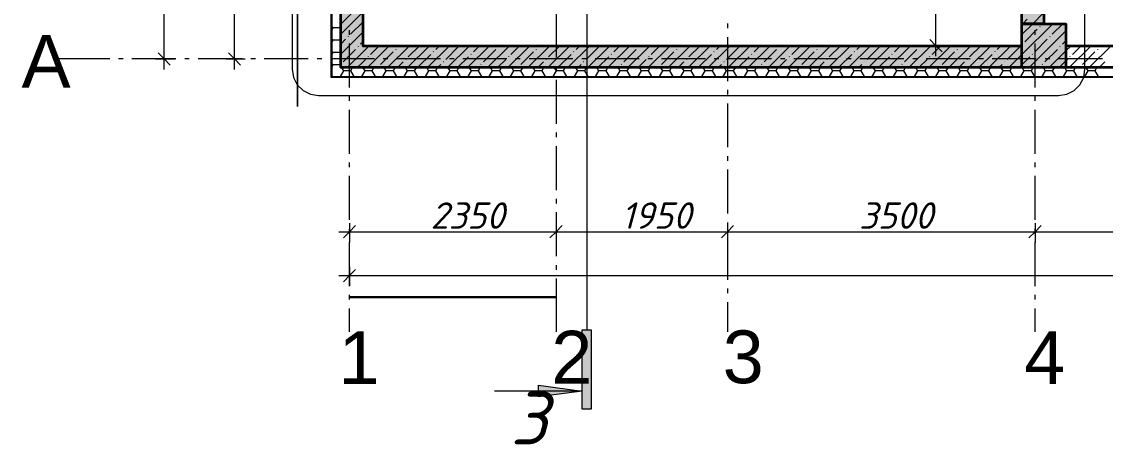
# Model space of a CAD drawing. Header units: millimetres. Extents: x -81576 to 1046824, y -248937 to 691537.
# Drawn here: x 92865 to 105193, y 531540 to 536344 of the extents above; entities that cross this region are included whole.
import ezdxf

# ---------------------------------------------------------------- set-up
doc = ezdxf.new("R2010")
doc.units = ezdxf.units.MM
doc.layers.add('0)', color=6, linetype='Continuous', lineweight=30)
doc.layers.add('PDF _Геометрия', color=7, linetype='Continuous', true_color=0x1d1d1d)
doc.layers.add('PDF _Сплошная заливка', color=7, linetype='Continuous', true_color=0xffffff)
doc.layers.add('PDF _Текст', color=7, linetype='Continuous')
doc.styles.add('PDF ArialMT', font='arial.ttf')
doc.styles.add('PDF ISOCPEUR Italic', font='isocpeui.ttf')

msp = doc.modelspace()

# ---------------------------------------------------------------- hatches: boundary and pattern name
at = {"layer": 'PDF _Сплошная заливка', "true_color": 0x636466, "transparency": 33554559}
for points in [[(96744.5, 535821.5), (96744.5, 543571.5), (96494.5, 543571.5), (96494.5, 535821.5)], [(96492.5, 535819.5), (96494.5, 535821.5), (96492.5, 541863)], [(104494.5, 536321.5), (104494.5, 539471.5), (104244.5, 539471.5), (104244.5, 536321.5)], [(104244.5, 535821.5), (104744.5, 535821.5), (104744.5, 536321.5), (104244.5, 536321.5)], [(104244.5, 535821.5), (104244.5, 536071.5), (96744.5, 536071.5), (96744.5, 535821.5)]]:
    msp.add_hatch(color=251, dxfattribs=at).paths.add_polyline_path(points)

# ---------------------------------------------------------------- linework, layer by layer
at = {"layer": '0)'}
msp.add_lwpolyline([(98944.5, 533210.8), (96594.5, 533210.8)], dxfattribs=at)
at = {"layer": 'PDF _Геометрия', "color": 8, "lineweight": 9, "true_color": 0x808080}
msp.add_lwpolyline([(99293.1, 588857.5), (99293.1, 532840)], dxfattribs=at)
at = {"layer": 'PDF _Геометрия', "color": 7, "lineweight": 9}
for points in [[(96004.5, 535380), (96004.5, 585971.6), (122994.5, 585971.6), (122994.5, 547671.5), (169194.5, 547671.5), (169194.5, 581171.6), (172944.5, 581171.6), (172944.5, 582548.4), (172944.5, 581171.6), (169194.5, 581171.6), (169194.5, 547671.5), (122994.5, 547671.5), (122994.5, 585971.6), (96004.5, 585971.6)], [(104961.3, 539612.3), (104946.6, 539705), (104904, 539788.7), (104837.6, 539855), (104754, 539897.6), (104661.3, 539912.3), (96242.4, 539912.3), (96149.7, 539897.6), (96066.1, 539855), (95999.7, 539788.7), (95957.1, 539705), (95942.4, 539612.3), (95942.4, 535804.1), (95957.1, 535711.4), (95999.7, 535627.7), (96066.1, 535561.4), (96149.7, 535518.8), (96242.4, 535504.1), (104661.3, 535504.1), (104754, 535518.8), (104837.6, 535561.4), (104904, 535627.7), (104946.6, 535711.4), (104961.3, 535804.1)], [(99343.1, 532840), (99343.1, 531940), (99243.1, 531940), (99243.1, 532840)], [(98743.1, 532210.8), (99243.1, 532145), (98743.1, 532079.1)]]:
    msp.add_lwpolyline(points, close=True, dxfattribs=at)
at = {"layer": 'PDF _Геометрия', "color": 7, "lineweight": 13}
for points in [[(175144.5, 535711.5), (96494.5, 535711.5), (96384.5, 535711.5), (96384.5, 585471.6), (96384.5, 585581.6), (122494.5, 585581.6), (122604.5, 585581.6), (122604.5, 547331.5), (173334.5, 547331.5)], [(96392.5, 555781.6), (96392.5, 535719.5), (175144.5, 535719.5)]]:
    msp.add_lwpolyline(points, dxfattribs=at)
at = {"layer": 'PDF _Геометрия', "color": 7, "lineweight": 9}
for points in [[(94486.2, 535801.5), (94486.2, 585491.6)], [(95286.2, 535801.5), (95286.2, 539571.5), (95286.2, 543721.5), (95286.2, 547121.5), (95286.2, 547371.5), (95286.2, 551921.5), (95286.2, 555221.6), (95286.2, 561221.6), (95286.2, 564221.6), (95286.2, 570221.6), (95286.2, 573221.6), (95286.2, 576221.6), (95286.2, 581721.6), (95286.2, 585491.6)], [(96492.5, 555781.6), (96492.5, 535819.5), (175144.5, 535819.5)], [(96494.5, 555781.6), (96494.5, 535821.5), (175144.5, 535821.5)], [(103265.9, 535951.5), (103265.9, 537371.5), (103265.9, 537741.5)], [(98944.5, 536436.1), (98944.5, 535936.1)], [(100894.5, 536321.7), (100894.5, 536268.8)], [(96594.5, 536196.5), (96594.5, 536249.4)], [(100894.5, 536168.8), (100894.5, 535668.8)], [(103195.9, 536141.5), (103265.9, 536071.5), (103335.9, 536001.5)], [(104394.5, 536196.5), (104394.5, 536249.4)], [(96594.5, 535596.5), (96594.5, 536096.5)], [(103166.9, 536071.5), (103265.9, 536071.5), (103385.9, 536071.5)], [(104394.5, 535596.5), (104394.5, 536096.5)], [(93866.5, 535921.5), (93267.9, 535921.5)], [(94019.4, 535921.5), (93966.5, 535921.5)], [(94619.4, 535921.5), (94119.4, 535921.5)], [(94387.2, 535921.5), (94486.2, 535921.5), (94606.2, 535921.5)], [(94416.2, 535991.5), (94486.2, 535921.5), (94556.2, 535851.5)], [(94772.3, 535921.5), (94719.4, 535921.5)], [(95372.3, 535921.5), (94872.3, 535921.5)], [(95187.2, 535921.5), (95286.2, 535921.5), (95406.2, 535921.5)], [(95216.2, 535991.5), (95286.2, 535921.5), (95356.2, 535851.5)], [(95525.3, 535921.5), (95472.3, 535921.5)], [(96125.3, 535921.5), (95625.3, 535921.5)], [(96278.2, 535921.5), (96225.3, 535921.5)], [(96878.2, 535921.5), (96378.2, 535921.5)], [(97031.1, 535921.5), (96978.2, 535921.5)], [(97631.1, 535921.5), (97131.1, 535921.5)], [(97784, 535921.5), (97731.1, 535921.5)], [(98384, 535921.5), (97884, 535921.5)], [(98536.9, 535921.5), (98484, 535921.5)], [(99136.9, 535921.5), (98636.9, 535921.5)], [(99289.8, 535921.5), (99236.9, 535921.5)], [(99889.8, 535921.5), (99389.8, 535921.5)], [(100042.8, 535921.5), (99989.8, 535921.5)], [(100642.8, 535921.5), (100142.8, 535921.5)], [(100795.7, 535921.5), (100742.8, 535921.5)], [(101395.7, 535921.5), (100895.7, 535921.5)], [(101548.6, 535921.5), (101495.7, 535921.5)], [(102148.6, 535921.5), (101648.6, 535921.5)], [(102301.5, 535921.5), (102248.6, 535921.5)], [(102901.5, 535921.5), (102401.5, 535921.5)], [(103054.4, 535921.5), (103001.5, 535921.5)], [(103654.4, 535921.5), (103154.4, 535921.5)], [(103807.3, 535921.5), (103754.4, 535921.5)], [(104407.3, 535921.5), (103907.3, 535921.5)], [(104560.3, 535921.5), (104507.3, 535921.5)], [(105160.3, 535921.5), (104660.3, 535921.5)], [(98944.5, 535836.1), (98944.5, 535783.2)], [(98944.5, 535683.2), (98944.5, 535183.2)], [(100894.5, 535568.8), (100894.5, 535515.9)], [(96594.5, 535443.5), (96594.5, 535496.5)], [(100894.5, 535415.9), (100894.5, 534915.9)], [(104394.5, 535443.5), (104394.5, 535496.5)], [(96594.5, 534843.5), (96594.5, 535343.5)], [(104394.5, 534843.5), (104394.5, 535343.5)], [(98944.5, 535083.2), (98944.5, 535030.3)], [(98944.5, 534930.3), (98944.5, 534430.3)], [(100894.5, 534815.9), (100894.5, 534763)], [(96594.5, 534690.6), (96594.5, 534743.5)], [(100894.5, 534663), (100894.5, 534163)], [(104394.5, 534690.6), (104394.5, 534743.5)], [(96594.5, 534090.6), (96594.5, 534590.6)], [(104394.5, 534090.6), (104394.5, 534590.6)], [(98944.5, 534330.3), (98944.5, 534277.4)], [(98944.5, 534177.4), (98944.5, 533677.4)], [(96594.5, 534054.5), (96594.5, 533955.5), (96594.5, 533835.5)], [(98944.5, 534054.5), (98944.5, 533955.5), (98944.5, 533835.5)], [(100894.5, 534063), (100894.5, 534010.1)], [(100894.5, 534054.5), (100894.5, 533955.5), (100894.5, 533835.5)], [(104394.5, 534054.5), (104394.5, 533955.5), (104394.5, 533835.5)], [(96474.5, 533955.5), (98944.5, 533955.5), (100894.5, 533955.5), (104394.5, 533955.5), (108794.5, 533955.5), (113394.5, 533955.5), (115994.5, 533955.5), (118994.5, 533955.5), (122394.5, 533955.5), (124994.5, 533955.5), (127994.5, 533955.5), (133994.5, 533955.5)], [(96664.5, 534025.5), (96594.5, 533955.5), (96524.5, 533885.5)], [(96594.5, 533937.7), (96594.5, 533990.6)], [(99014.5, 534025.5), (98944.5, 533955.5), (98874.5, 533885.5)], [(100964.5, 534025.5), (100894.5, 533955.5), (100824.5, 533885.5)], [(104464.5, 534025.5), (104394.5, 533955.5), (104324.5, 533885.5)], [(104394.5, 533937.7), (104394.5, 533990.6)], [(96594.5, 533337.7), (96594.5, 533837.7)], [(100894.5, 533910.1), (100894.5, 533410.1)], [(104394.5, 533337.7), (104394.5, 533837.7)], [(96594.5, 533556.4), (96594.5, 533457.4), (96594.5, 533337.4)], [(98944.5, 533577.4), (98944.5, 533524.5)], [(96474.5, 533457.4), (200214.5, 533457.4)], [(96664.5, 533527.4), (96594.5, 533457.4), (96524.5, 533387.4)], [(98944.5, 533424.5), (98944.5, 532820.1)], [(100894.5, 533310.1), (100894.5, 533257.2)], [(96594.5, 533184.8), (96594.5, 533237.7)], [(104394.5, 533184.8), (104394.5, 533237.7)], [(96594.5, 532820.1), (96594.5, 533084.8)], [(100894.5, 533157.2), (100894.5, 532820.1)], [(104394.5, 532820.1), (104394.5, 533084.8)], [(99243.1, 532145), (98243.1, 532145)]]:
    msp.add_lwpolyline(points, dxfattribs=at)
at = {"layer": 'PDF _Геометрия', "color": 7, "lineweight": 35}
for points in [[(175144.5, 535821.5), (104369.5, 535821.5), (96744.5, 535821.5), (96494.5, 535821.5), (96494.5, 543571.5), (96494.5, 546721.5), (96494.5, 547221.5), (96494.5, 547271.5), (96494.5, 547771.5), (96494.5, 555781.6)], [(96744.5, 543571.5), (96744.5, 536071.5), (104244.5, 536071.5)], [(104494.5, 539471.5), (104494.5, 536321.5), (104244.5, 536321.5), (104744.5, 536321.5), (104744.5, 535821.5), (104244.5, 535821.5), (104244.5, 536321.5), (104244.5, 539471.5)], [(104744.5, 536071.5), (109344.5, 536071.5)]]:
    msp.add_lwpolyline(points, dxfattribs=at)
at = {"layer": 'PDF _Геометрия', "lineweight": 9}
for points in [[(96635, 536457.4), (96494.5, 536316.9)], [(96744.5, 536452.9), (96494.5, 536202.9)], [(104494.5, 536447.5), (104368.5, 536321.5), (104244.5, 536197.5)], [(96492.5, 536260.6), (96484.8, 536273.8), (96404.1, 536273.8), (96392.5, 536294.1)], [(96404.1, 536273.8), (96392.5, 536253.6)], [(96492.5, 536287.1), (96484.8, 536273.8)], [(96744.5, 536338.8), (96606.5, 536200.8)], [(104596.6, 536321.5), (104244.5, 535969.4), (104096.6, 535821.5)], [(104304.8, 536371.9), (104254.4, 536321.5), (104244.5, 536311.6)], [(104449.7, 536288.7), (104447.3, 536286.4)], [(104494.5, 536333.5), (104482.5, 536321.5), (104475.9, 536314.9)], [(104710.6, 536321.5), (104589.9, 536200.8)], [(96492.5, 536120.9), (96484.8, 536134.2), (96404.1, 536134.2), (96392.5, 536154.4)], [(96492.5, 536147.5), (96484.8, 536134.2)], [(96744.5, 536224.8), (96494.5, 535974.8)], [(96549.4, 536143.8), (96494.5, 536088.8)], [(96580.3, 536174.7), (96577.9, 536172.3)], [(104418.8, 536257.9), (104276.3, 536115.3)], [(104744.5, 536241.3), (104324.7, 535821.5)], [(104532.9, 536143.8), (104390.3, 536001.2)], [(104563.8, 536174.7), (104561.4, 536172.3)], [(96404.1, 536134.2), (96392.5, 536113.9)], [(96492.5, 535981.2), (96484.8, 535994.5), (96404.1, 535994.5), (96392.5, 536014.7)], [(96663.5, 536029.8), (96520.9, 535887.2)], [(96819.3, 536071.5), (96744.5, 535996.7), (96569.3, 535821.5)], [(96694.4, 536060.6), (96692, 536058.3)], [(96744.5, 536110.7), (96720.5, 536086.8)], [(97047.4, 536071.5), (96797.4, 535821.5)], [(96933.4, 536071.5), (96834.5, 535972.7)], [(97275.5, 536071.5), (97025.5, 535821.5)], [(97122, 536032.1), (97119.7, 536029.8)], [(97161.5, 536071.5), (97148.2, 536058.3)], [(97503.6, 536071.5), (97253.6, 535821.5)], [(97389.6, 536071.5), (97262.2, 535944.2)], [(97731.7, 536071.5), (97481.7, 535821.5)], [(97617.6, 536071.5), (97575.9, 536029.8)], [(97832.5, 536058.3), (97689.9, 535915.7)], [(97959.8, 536071.5), (97709.8, 535821.5)], [(98187.9, 536071.5), (97937.9, 535821.5)], [(98073.8, 536071.5), (98003.6, 536001.2)], [(98260.2, 536029.8), (98117.6, 535887.2)], [(98416, 536071.5), (98166, 535821.5)], [(98291, 536060.6), (98288.7, 536058.3)], [(98644.1, 536071.5), (98394.1, 535821.5)], [(98530, 536071.5), (98431.2, 535972.7)], [(98872.2, 536071.5), (98622.2, 535821.5)], [(98718.7, 536032.1), (98716.4, 536029.8)], [(98758.1, 536071.5), (98744.9, 536058.3)], [(99100.3, 536071.5), (98850.3, 535821.5)], [(98986.2, 536071.5), (98858.9, 535944.2)], [(99328.4, 536071.5), (99078.4, 535821.5)], [(99214.3, 536071.5), (99172.6, 536029.8)], [(99429.2, 536058.3), (99286.6, 535915.7)], [(99556.5, 536071.5), (99306.5, 535821.5)], [(99784.6, 536071.5), (99534.6, 535821.5)], [(99670.5, 536071.5), (99600.2, 536001.2)], [(99856.9, 536029.8), (99714.3, 535887.2)], [(100012.7, 536071.5), (99762.7, 535821.5)], [(99887.7, 536060.6), (99885.4, 536058.3)], [(100240.8, 536071.5), (99990.8, 535821.5)], [(100126.7, 536071.5), (100027.9, 535972.7)], [(100468.9, 536071.5), (100218.9, 535821.5)], [(100315.4, 536032.1), (100313.1, 536029.8)], [(100354.8, 536071.5), (100341.6, 536058.3)], [(100697, 536071.5), (100447, 535821.5)], [(100582.9, 536071.5), (100455.6, 535944.2)], [(100925.1, 536071.5), (100675.1, 535821.5)], [(100811, 536071.5), (100769.3, 536029.8)], [(101025.9, 536058.3), (100883.3, 535915.7)], [(101153.2, 536071.5), (100903.2, 535821.5)], [(101381.3, 536071.5), (101131.3, 535821.5)], [(101267.2, 536071.5), (101196.9, 536001.2)], [(101453.5, 536029.8), (101311, 535887.2)], [(101609.4, 536071.5), (101359.4, 535821.5)], [(101484.4, 536060.6), (101482.1, 536058.3)], [(101837.5, 536071.5), (101587.5, 535821.5)], [(101723.4, 536071.5), (101624.6, 535972.7)], [(102065.6, 536071.5), (101815.6, 535821.5)], [(101912.1, 536032.1), (101909.7, 536029.8)], [(101951.5, 536071.5), (101938.3, 536058.3)], [(102293.7, 536071.5), (102043.7, 535821.5)], [(102179.6, 536071.5), (102052.3, 535944.2)], [(102521.8, 536071.5), (102271.8, 535821.5)], [(102407.7, 536071.5), (102365.9, 536029.8)], [(102622.6, 536058.3), (102480, 535915.7)], [(102749.9, 536071.5), (102499.9, 535821.5)], [(102978, 536071.5), (102728, 535821.5)], [(102863.9, 536071.5), (102793.6, 536001.2)], [(103050.2, 536029.8), (102907.7, 535887.2)], [(103206.1, 536071.5), (102956.1, 535821.5)], [(103081.1, 536060.6), (103078.7, 536058.3)], [(103434.2, 536071.5), (103184.2, 535821.5)], [(103320.1, 536071.5), (103221.3, 535972.7)], [(103662.3, 536071.5), (103412.3, 535821.5)], [(103508.8, 536032.1), (103506.4, 536029.8)], [(103548.2, 536071.5), (103534.9, 536058.3)], [(103890.4, 536071.5), (103640.4, 535821.5)], [(103776.3, 536071.5), (103649, 535944.2)], [(104118.5, 536071.5), (103868.5, 535821.5)], [(104004.4, 536071.5), (103962.6, 536029.8)], [(104219.2, 536058.3), (104076.7, 535915.7)], [(104250.1, 536089.2), (104247.8, 536086.8)], [(104646.9, 536029.8), (104504.4, 535887.2)], [(104802.8, 536071.5), (104744.5, 536013.2), (104552.8, 535821.5)], [(104677.8, 536060.6), (104675.4, 536058.3)], [(104744.5, 536127.3), (104704, 536086.8)], [(105030.9, 536071.5), (104780.9, 535821.5)], [(104916.8, 536071.5), (104818, 535972.7)], [(105259, 536071.5), (105009, 535821.5)], [(105105.5, 536032.1), (105103.1, 536029.8)], [(105144.9, 536071.5), (105131.6, 536058.3)], [(96404.1, 535994.5), (96392.5, 535974.2)], [(96492.5, 536007.8), (96484.8, 535994.5)], [(96777.5, 535915.7), (96744.5, 535882.6), (96683.4, 535821.5)], [(96808.4, 535946.6), (96806, 535944.2)], [(97091.2, 536001.2), (96948.6, 535858.7)], [(97236.1, 535918.1), (97233.7, 535915.7)], [(97518.8, 535972.7), (97376.3, 535830.2)], [(97549.7, 536003.6), (97547.4, 536001.2)], [(97663.8, 535889.6), (97661.4, 535887.2)], [(97946.5, 535944.2), (97823.8, 535821.5)], [(97977.4, 535975.1), (97975, 535972.7)], [(98374.2, 535915.7), (98280, 535821.5)], [(98405.1, 535946.6), (98402.7, 535944.2)], [(98687.8, 536001.2), (98545.3, 535858.7)], [(98832.8, 535918.1), (98830.4, 535915.7)], [(99115.5, 535972.7), (98973, 535830.2)], [(99146.4, 536003.6), (99144, 536001.2)], [(99260.5, 535889.6), (99258.1, 535887.2)], [(99543.2, 535944.2), (99420.5, 535821.5)], [(99574.1, 535975.1), (99571.7, 535972.7)], [(99970.9, 535915.7), (99876.7, 535821.5)], [(100001.8, 535946.6), (99999.4, 535944.2)], [(100284.5, 536001.2), (100142, 535858.7)], [(100429.5, 535918.1), (100427.1, 535915.7)], [(100712.2, 535972.7), (100569.7, 535830.2)], [(100743.1, 536003.6), (100740.7, 536001.2)], [(100857.2, 535889.6), (100854.8, 535887.2)], [(101139.9, 535944.2), (101017.2, 535821.5)], [(101170.8, 535975.1), (101168.4, 535972.7)], [(101567.6, 535915.7), (101473.4, 535821.5)], [(101598.5, 535946.6), (101596.1, 535944.2)], [(101881.2, 536001.2), (101738.7, 535858.7)], [(102026.2, 535918.1), (102023.8, 535915.7)], [(102308.9, 535972.7), (102166.4, 535830.2)], [(102339.8, 536003.6), (102337.4, 536001.2)], [(102453.8, 535889.6), (102451.5, 535887.2)], [(102736.6, 535944.2), (102613.9, 535821.5)], [(102767.5, 535975.1), (102765.1, 535972.7)], [(103164.3, 535915.7), (103070.1, 535821.5)], [(103195.2, 535946.6), (103192.8, 535944.2)], [(103477.9, 536001.2), (103335.4, 535858.7)], [(103622.9, 535918.1), (103620.5, 535915.7)], [(103905.6, 535972.7), (103763, 535830.2)], [(103936.5, 536003.6), (103934.1, 536001.2)], [(104050.5, 535889.6), (104048.2, 535887.2)], [(104333.3, 535944.2), (104244.5, 535855.4), (104210.6, 535821.5)], [(104364.2, 535975.1), (104361.8, 535972.7)], [(104761, 535915.7), (104744.5, 535899.2), (104666.8, 535821.5)], [(104791.9, 535946.6), (104789.5, 535944.2)], [(105074.6, 536001.2), (104932.1, 535858.7)], [(96492.5, 535841.5), (96484.8, 535854.8), (96404.1, 535854.8), (96392.5, 535875)], [(96404.1, 535854.8), (96392.5, 535834.6)], [(96492.5, 535868.1), (96484.8, 535854.8)], [(96505.1, 535819.5), (96525.1, 535785), (96492.5, 535728.4), (96487.3, 535719.5)], [(96494.8, 535861.1), (96494.5, 535860.7)], [(96605.8, 535785), (96525.1, 535785)], [(96625.7, 535819.5), (96605.8, 535785), (96643.5, 535719.5)], [(96747.1, 535819.5), (96767, 535785), (96729.3, 535719.5)], [(96847.7, 535785), (96767, 535785)], [(96867.7, 535819.5), (96847.7, 535785), (96885.5, 535719.5)], [(96922.5, 535832.5), (96920.1, 535830.2)], [(96989, 535819.5), (97009, 535785), (96971.2, 535719.5)], [(97089.6, 535785), (97009, 535785)], [(97109.6, 535819.5), (97089.6, 535785), (97127.4, 535719.5)], [(97205.2, 535887.2), (97139.6, 535821.5)], [(97230.9, 535819.5), (97250.9, 535785), (97213.1, 535719.5)], [(97331.6, 535785), (97250.9, 535785)], [(97351.5, 535819.5), (97331.6, 535785), (97369.3, 535719.5)], [(97492.8, 535785), (97455.1, 535719.5)], [(97472.9, 535819.5), (97492.9, 535785)], [(97573.5, 535785), (97492.8, 535785)], [(97593.5, 535819.5), (97573.5, 535785), (97611.3, 535719.5)], [(97632.9, 535858.7), (97595.7, 535821.5)], [(97734.8, 535785), (97697, 535719.5)], [(97714.8, 535819.5), (97734.8, 535785)], [(97815.4, 535785), (97734.8, 535785)], [(97835.4, 535819.5), (97815.4, 535785), (97853.2, 535719.5)], [(97976.7, 535785), (97938.9, 535719.5)], [(97956.8, 535819.5), (97976.7, 535785)], [(98057.4, 535785), (97976.7, 535785)], [(98060.6, 535830.2), (98051.9, 535821.5)], [(98077.3, 535819.5), (98057.4, 535785), (98095.1, 535719.5)], [(98091.5, 535861.1), (98089.1, 535858.7)], [(98218.7, 535785), (98180.9, 535719.5)], [(98198.7, 535819.5), (98218.7, 535785)], [(98299.3, 535785), (98218.7, 535785)], [(98319.3, 535819.5), (98299.3, 535785), (98337.1, 535719.5)], [(98460.6, 535785), (98422.8, 535719.5)], [(98440.6, 535819.5), (98460.6, 535785)], [(98541.2, 535785), (98460.6, 535785)], [(98519.1, 535832.5), (98516.8, 535830.2)], [(98561.2, 535819.5), (98541.2, 535785), (98579, 535719.5)], [(98682.6, 535819.5), (98702.5, 535785), (98664.8, 535719.5)], [(98783.2, 535785), (98702.5, 535785)], [(98801.9, 535887.2), (98736.2, 535821.5)], [(98803.1, 535819.5), (98783.2, 535785), (98820.9, 535719.5)], [(98924.5, 535819.5), (98944.5, 535785), (98906.7, 535719.5)], [(99025.1, 535785), (98944.5, 535785)], [(99045.1, 535819.5), (99025.1, 535785), (99062.9, 535719.5)], [(99166.4, 535819.5), (99186.4, 535785), (99148.6, 535719.5)], [(99267, 535785), (99186.4, 535785)], [(99229.6, 535858.7), (99192.4, 535821.5)], [(99287, 535819.5), (99267, 535785), (99304.8, 535719.5)], [(99408.4, 535819.5), (99428.3, 535785), (99390.6, 535719.5)], [(99509, 535785), (99428.3, 535785)], [(99528.9, 535819.5), (99509, 535785), (99546.7, 535719.5)], [(99650.3, 535819.5), (99670.3, 535785), (99632.5, 535719.5)], [(99657.3, 535830.2), (99648.6, 535821.5)], [(99750.9, 535785), (99670.3, 535785)], [(99688.2, 535861.1), (99685.8, 535858.7)], [(99770.9, 535819.5), (99750.9, 535785), (99788.7, 535719.5)], [(99892.2, 535819.5), (99912.2, 535785), (99874.4, 535719.5)], [(99992.8, 535785), (99912.2, 535785)], [(100012.8, 535819.5), (99992.8, 535785), (100030.6, 535719.5)], [(100115.8, 535832.5), (100113.5, 535830.2)], [(100134.2, 535819.5), (100154.1, 535785), (100116.4, 535719.5)], [(100234.8, 535785), (100154.1, 535785)], [(100254.7, 535819.5), (100234.8, 535785), (100272.6, 535719.5)], [(100398.6, 535887.2), (100332.9, 535821.5)], [(100376.1, 535819.5), (100396.1, 535785), (100358.3, 535719.5)], [(100476.7, 535785), (100396.1, 535785)], [(100496.7, 535819.5), (100476.7, 535785), (100514.5, 535719.5)], [(100618, 535819.5), (100638, 535785), (100600.2, 535719.5)], [(100718.7, 535785), (100638, 535785)], [(100738.6, 535819.5), (100718.7, 535785), (100756.4, 535719.5)], [(100826.3, 535858.7), (100789.1, 535821.5)], [(100860, 535819.5), (100879.9, 535785), (100842.2, 535719.5)], [(100960.6, 535785), (100879.9, 535785)], [(100980.5, 535819.5), (100960.6, 535785), (100998.4, 535719.5)], [(101101.9, 535819.5), (101121.9, 535785), (101084.1, 535719.5)], [(101202.5, 535785), (101121.9, 535785)], [(101222.5, 535819.5), (101202.5, 535785), (101240.3, 535719.5)], [(101254, 535830.2), (101245.3, 535821.5)], [(101284.8, 535861.1), (101282.5, 535858.7)], [(101343.8, 535819.5), (101363.8, 535785), (101326, 535719.5)], [(101444.5, 535785), (101363.8, 535785)], [(101464.4, 535819.5), (101444.5, 535785), (101482.2, 535719.5)], [(101585.8, 535819.5), (101605.7, 535785), (101568, 535719.5)], [(101686.4, 535785), (101605.7, 535785)], [(101706.4, 535819.5), (101686.4, 535785), (101724.2, 535719.5)], [(101712.5, 535832.5), (101710.2, 535830.2)], [(101827.7, 535819.5), (101847.7, 535785), (101809.9, 535719.5)], [(101928.3, 535785), (101847.7, 535785)], [(101948.3, 535819.5), (101928.3, 535785), (101966.1, 535719.5)], [(101995.3, 535887.2), (101929.6, 535821.5)], [(102069.7, 535819.5), (102089.6, 535785), (102051.8, 535719.5)], [(102170.3, 535785), (102089.6, 535785)], [(102190.2, 535819.5), (102170.3, 535785), (102208, 535719.5)], [(102432.2, 535819.5), (102412.2, 535785), (102331.6, 535785), (102293.8, 535719.5)], [(102311.6, 535819.5), (102331.6, 535785)], [(102423, 535858.7), (102385.8, 535821.5)], [(102412.2, 535785), (102450, 535719.5)], [(102674.1, 535819.5), (102654.1, 535785), (102573.5, 535785), (102535.7, 535719.5)], [(102553.5, 535819.5), (102573.5, 535785)], [(102654.1, 535785), (102691.9, 535719.5)], [(102916, 535819.5), (102896.1, 535785), (102815.4, 535785), (102777.6, 535719.5)], [(102795.5, 535819.5), (102815.4, 535785)], [(102850.6, 535830.2), (102842, 535821.5)], [(102881.5, 535861.1), (102879.2, 535858.7)], [(102896.1, 535785), (102933.8, 535719.5)], [(103158, 535819.5), (103138, 535785), (103057.4, 535785), (103019.6, 535719.5)], [(103037.4, 535819.5), (103057.4, 535785)], [(103138, 535785), (103175.8, 535719.5)], [(103399.9, 535819.5), (103379.9, 535785), (103299.3, 535785), (103261.5, 535719.5)], [(103279.3, 535819.5), (103299.3, 535785)], [(103309.2, 535832.5), (103306.8, 535830.2)], [(103379.9, 535785), (103417.7, 535719.5)], [(103641.8, 535819.5), (103621.9, 535785), (103541.2, 535785), (103503.5, 535719.5)], [(103521.3, 535819.5), (103541.2, 535785)], [(103592, 535887.2), (103526.3, 535821.5)], [(103621.9, 535785), (103659.6, 535719.5)], [(103883.8, 535819.5), (103863.8, 535785), (103783.2, 535785), (103745.4, 535719.5)], [(103763.2, 535819.5), (103783.2, 535785)], [(103863.8, 535785), (103901.6, 535719.5)], [(104019.7, 535858.7), (103982.5, 535821.5)], [(104125.7, 535819.5), (104105.7, 535785), (104025.1, 535785), (103987.3, 535719.5)], [(104005.1, 535819.5), (104025.1, 535785)], [(104105.7, 535785), (104143.5, 535719.5)], [(104367.6, 535819.5), (104347.7, 535785), (104267, 535785), (104229.3, 535719.5)], [(104247.1, 535819.5), (104267, 535785)], [(104347.7, 535785), (104385.4, 535719.5)], [(104447.3, 535830.2), (104438.7, 535821.5)], [(104609.6, 535819.5), (104589.6, 535785), (104509, 535785), (104471.2, 535719.5)], [(104478.2, 535861.1), (104475.9, 535858.7)], [(104489, 535819.5), (104509, 535785)], [(104589.6, 535785), (104627.4, 535719.5)], [(104851.5, 535819.5), (104831.5, 535785), (104750.9, 535785), (104713.1, 535719.5)], [(104730.9, 535819.5), (104750.9, 535785)], [(104831.5, 535785), (104869.3, 535719.5)], [(104905.9, 535832.5), (104903.5, 535830.2)], [(105093.4, 535819.5), (105073.5, 535785), (104992.8, 535785), (104955.1, 535719.5)], [(104972.9, 535819.5), (104992.8, 535785)], [(105073.5, 535785), (105111.3, 535719.5)], [(105188.7, 535887.2), (105123, 535821.5)], [(96392.5, 535735.4), (96401.6, 535719.5)]]:
    msp.add_lwpolyline(points, dxfattribs=at)
at = {"layer": 'PDF _Сплошная заливка', "color": 7, "lineweight": 9, "transparency": 33554559}
for points in [[(99343.1, 532840), (99343.1, 531940), (99243.1, 532840), (99243.1, 531940)], [(98743.1, 532210.8), (99243.1, 532145), (98743.1, 532079.1)]]:
    msp.add_solid(points, dxfattribs=at)

# ---------------------------------------------------------------- texts
at = {"layer": 'PDF _Текст', "attachment_point": 4}
for s, insert, char_height, style in [('А', (92863.4, 535893.4), 600, 'PDF ArialMT'), ('2350', (97516.6, 534140.3), 300, 'PDF ISOCPEUR Italic'), ('1950', (99685.8, 534140.3), 300, 'PDF ISOCPEUR Italic'), ('3500', (102391.6, 534140.3), 300, 'PDF ISOCPEUR Italic'), ('1', (96469.6, 532524.7), 600, 'PDF ArialMT'), ('2', (98890.2, 532529.8), 600, 'PDF ArialMT'), ('3', (100840.2, 532529.8), 600, 'PDF ArialMT'), ('4', (104269.6, 532524.7), 600, 'PDF ArialMT'), ('3', (98424, 531837.7), 600, 'PDF ISOCPEUR Italic')]:
    msp.add_mtext(s, dxfattribs=dict(at, insert=insert, char_height=char_height, style=style))

doc.saveas('drawing.dxf')
